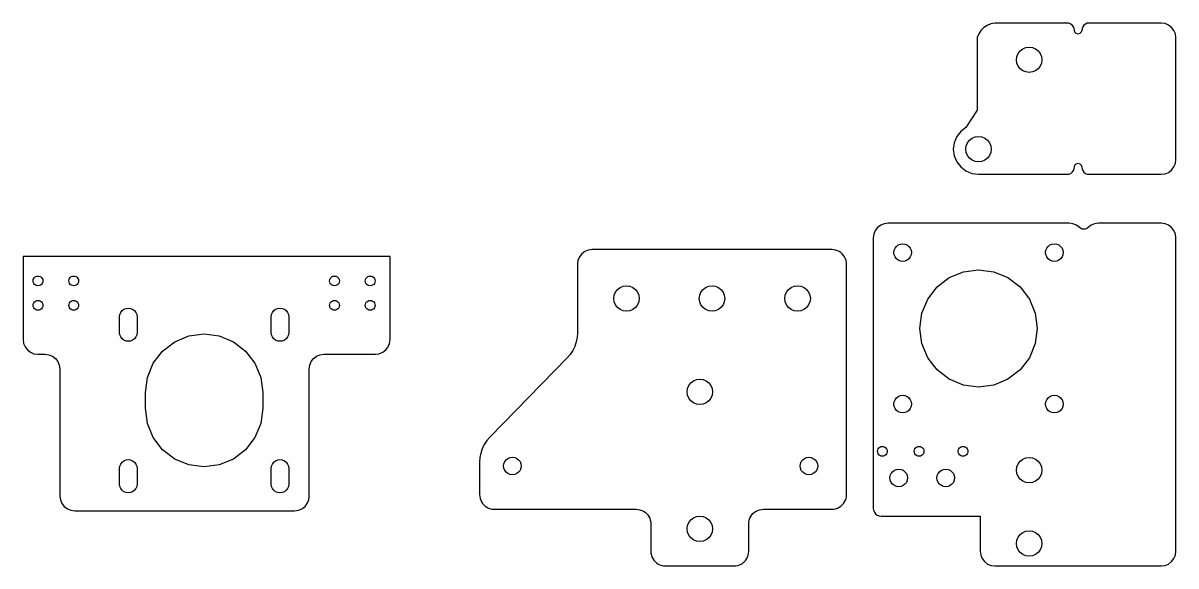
# Model space of a CAD drawing. Header units: metres. Extents: x 0 to 519, y 0 to 111.
# Drawn here: x 0 to 235.6, y 0 to 111 of the extents above; entities that cross this region are included whole.
import ezdxf

# ---------------------------------------------------------------- set-up
doc = ezdxf.new("R2010")
doc.units = ezdxf.units.M

msp = doc.modelspace()

# ---------------------------------------------------------------- linework, layer by layer
at = {"layer": 'Layer0'}
for points in [[(217.88, 80.1, 0), (232.63, 80.1, 0), (233.4, 80.2, 0), (234.13, 80.5, 0), (234.75, 80.98, 0), (235.23, 81.6, 0), (235.53, 82.32, 0), (235.63, 83.1, 0), (235.63, 108.04, 0), (235.53, 108.82, 0), (235.23, 109.54, 0), (234.75, 110.16, 0), (234.13, 110.64, 0), (233.4, 110.94, 0), (232.63, 111.04, 0), (217.88, 111.04, 0), (217.49, 110.99, 0), (217.13, 110.84, 0), (216.82, 110.6, 0), (216.58, 110.29, 0), (216.43, 109.93, 0), (216.38, 109.54, 0), (216.28, 109.17, 0), (216, 108.89, 0), (215.63, 108.79, 0), (215.25, 108.89, 0), (214.98, 109.17, 0), (214.88, 109.54, 0), (214.83, 109.93, 0), (214.68, 110.29, 0), (214.44, 110.6, 0), (214.13, 110.84, 0), (213.77, 110.99, 0), (213.38, 111.04, 0), (198.63, 111.04, 0), (197.82, 110.89, 0), (197.06, 110.57, 0), (196.37, 110.12, 0), (195.78, 109.55, 0), (195.32, 108.87, 0), (194.99, 108.11, 0), (194.99, 93.21, 0), (192.7, 89.7, 0), (191.64, 88.88, 0), (190.82, 87.82, 0), (190.31, 86.57, 0), (190.13, 85.24, 0), (190.31, 83.91, 0), (190.82, 82.67, 0), (191.64, 81.61, 0), (192.7, 80.79, 0), (193.94, 80.28, 0), (195.28, 80.1, 0), (213.38, 80.1, 0), (213.77, 80.15, 0), (214.13, 80.3, 0), (214.44, 80.54, 0), (214.68, 80.85, 0), (214.83, 81.21, 0), (214.88, 81.6, 0), (214.98, 81.98, 0), (215.25, 82.25, 0), (215.63, 82.35, 0), (216, 82.25, 0), (216.28, 81.98, 0), (216.38, 81.6, 0), (216.43, 81.21, 0), (216.58, 80.85, 0), (216.82, 80.54, 0), (217.13, 80.3, 0), (217.49, 80.15, 0), (217.88, 80.1, 0)], [(203.03, 103.54, 0), (203.12, 104.22, 0), (203.38, 104.84, 0), (203.79, 105.38, 0), (204.33, 105.8, 0), (204.95, 106.06, 0), (205.63, 106.14, 0), (206.3, 106.06, 0), (206.93, 105.8, 0), (207.47, 105.38, 0), (207.88, 104.84, 0), (208.14, 104.22, 0), (208.23, 103.54, 0), (208.14, 102.87, 0), (207.88, 102.24, 0), (207.47, 101.71, 0), (206.93, 101.29, 0), (206.3, 101.03, 0), (205.63, 100.94, 0), (204.95, 101.03, 0), (204.33, 101.29, 0), (203.79, 101.71, 0), (203.38, 102.24, 0), (203.12, 102.87, 0), (203.03, 103.54, 0)], [(195.95, 87.76, 0), (196.58, 87.5, 0), (197.11, 87.08, 0), (197.53, 86.54, 0), (197.79, 85.92, 0), (197.88, 85.24, 0), (197.79, 84.57, 0), (197.53, 83.94, 0), (197.11, 83.41, 0), (196.58, 82.99, 0), (195.95, 82.73, 0), (195.28, 82.64, 0), (194.6, 82.73, 0), (193.98, 82.99, 0), (193.44, 83.41, 0), (193.02, 83.94, 0), (192.76, 84.57, 0), (192.68, 85.24, 0), (192.76, 85.92, 0), (193.02, 86.54, 0), (193.44, 87.08, 0), (193.98, 87.5, 0), (194.6, 87.76, 0), (195.28, 87.84, 0), (195.95, 87.76, 0)], [(173.78, 67.1, 0), (173.78, 11.8, 0), (173.84, 11.39, 0), (174, 11, 0), (174.25, 10.67, 0), (174.58, 10.41, 0), (174.97, 10.25, 0), (175.38, 10.2, 0), (195.63, 10.2, 0), (195.63, 3, 0), (195.73, 2.22, 0), (196.03, 1.5, 0), (196.51, 0.88, 0), (197.13, 0.4, 0), (197.85, 0.1, 0), (198.63, 0, 0), (232.63, 0, 0), (233.4, 0.1, 0), (234.13, 0.4, 0), (234.75, 0.88, 0), (235.23, 1.5, 0), (235.53, 2.22, 0), (235.63, 3, 0), (235.63, 67.1, 0), (235.53, 67.88, 0), (235.23, 68.6, 0), (234.75, 69.22, 0), (234.13, 69.7, 0), (233.4, 70, 0), (232.63, 70.1, 0), (219.78, 70.1, 0), (219.01, 70, 0), (218.28, 69.7, 0), (217.66, 69.22, 0), (217.4, 69.02, 0), (217.1, 68.9, 0), (216.78, 68.86, 0), (216.46, 68.9, 0), (216.16, 69.02, 0), (215.9, 69.22, 0), (215.28, 69.7, 0), (214.56, 70, 0), (213.78, 70.1, 0), (176.78, 70.1, 0), (176.01, 70, 0), (175.28, 69.7, 0), (174.66, 69.22, 0), (174.18, 68.6, 0), (173.88, 67.88, 0), (173.78, 67.1, 0)], [(165.31, 64.7, 0), (116.31, 64.7, 0), (115.53, 64.6, 0), (114.81, 64.3, 0), (114.18, 63.82, 0), (113.71, 63.2, 0), (113.41, 62.48, 0), (113.31, 61.7, 0), (113.31, 47.7, 0), (113.24, 46.75, 0), (113.06, 45.82, 0), (112.76, 44.92, 0), (112.35, 44.07, 0), (111.83, 43.27, 0), (111.21, 42.55, 0), (95.4, 26.35, 0), (94.78, 25.63, 0), (94.26, 24.83, 0), (93.85, 23.98, 0), (93.55, 23.08, 0), (93.37, 22.15, 0), (93.31, 21.2, 0), (93.31, 14.6, 0), (93.33, 14.21, 0), (93.41, 13.82, 0), (93.53, 13.45, 0), (93.71, 13.1, 0), (93.93, 12.77, 0), (94.18, 12.48, 0), (94.48, 12.22, 0), (94.81, 12, 0), (95.16, 11.83, 0), (95.53, 11.7, 0), (95.91, 11.63, 0), (96.31, 11.6, 0), (125.31, 11.6, 0), (125.7, 11.57, 0), (126.08, 11.5, 0), (126.45, 11.37, 0), (126.81, 11.2, 0), (127.13, 10.98, 0), (127.43, 10.72, 0), (127.69, 10.43, 0), (127.9, 10.1, 0), (128.08, 9.75, 0), (128.2, 9.38, 0), (128.28, 8.99, 0), (128.31, 8.6, 0), (128.31, 3, 0), (128.33, 2.61, 0), (128.41, 2.22, 0), (128.53, 1.85, 0), (128.71, 1.5, 0), (128.93, 1.17, 0), (129.18, 0.88, 0), (129.48, 0.62, 0), (129.81, 0.4, 0), (130.16, 0.23, 0), (130.53, 0.1, 0), (130.91, 0.03, 0), (131.31, 0, 0), (145.31, 0, 0), (145.7, 0.03, 0), (146.08, 0.1, 0), (146.45, 0.23, 0), (146.81, 0.4, 0), (147.13, 0.62, 0), (147.43, 0.88, 0), (147.69, 1.17, 0), (147.9, 1.5, 0), (148.08, 1.85, 0), (148.2, 2.22, 0), (148.28, 2.61, 0), (148.31, 3, 0), (148.31, 8.6, 0), (148.33, 8.99, 0), (148.41, 9.38, 0), (148.53, 9.75, 0), (148.71, 10.1, 0), (148.93, 10.43, 0), (149.18, 10.72, 0), (149.48, 10.98, 0), (149.81, 11.2, 0), (150.16, 11.37, 0), (150.53, 11.5, 0), (150.91, 11.57, 0), (151.31, 11.6, 0), (165.31, 11.6, 0), (165.7, 11.63, 0), (166.08, 11.7, 0), (166.45, 11.83, 0), (166.81, 12, 0), (167.13, 12.22, 0), (167.43, 12.48, 0), (167.69, 12.77, 0), (167.9, 13.1, 0), (168.08, 13.45, 0), (168.2, 13.82, 0), (168.28, 14.21, 0), (168.31, 14.6, 0), (168.31, 34.84, 0), (168.31, 41.7, 0), (168.31, 44.7, 0), (168.31, 61.7, 0), (168.28, 62.09, 0), (168.2, 62.48, 0), (168.08, 62.85, 0), (167.9, 63.2, 0), (167.69, 63.53, 0), (167.43, 63.82, 0), (167.13, 64.08, 0), (166.81, 64.3, 0), (166.45, 64.47, 0), (166.08, 64.6, 0), (165.7, 64.67, 0), (165.31, 64.7, 0)], [(178.22, 63.2, 0), (178.04, 63.63, 0), (177.98, 64.1, 0), (178.04, 64.57, 0), (178.22, 65, 0), (178.51, 65.37, 0), (178.88, 65.66, 0), (179.32, 65.84, 0), (179.78, 65.9, 0), (180.25, 65.84, 0), (180.68, 65.66, 0), (181.05, 65.37, 0), (181.34, 65, 0), (181.52, 64.57, 0), (181.58, 64.1, 0), (181.52, 63.63, 0), (181.34, 63.2, 0), (181.05, 62.83, 0), (180.68, 62.54, 0), (180.25, 62.36, 0), (179.78, 62.3, 0), (179.32, 62.36, 0), (178.88, 62.54, 0), (178.51, 62.83, 0), (178.22, 63.2, 0)], [(209.88, 62.54, 0), (209.51, 62.83, 0), (209.22, 63.2, 0), (209.04, 63.63, 0), (208.98, 64.1, 0), (209.04, 64.57, 0), (209.22, 65, 0), (209.51, 65.37, 0), (209.88, 65.66, 0), (210.32, 65.84, 0), (210.78, 65.9, 0), (211.25, 65.84, 0), (211.68, 65.66, 0), (212.05, 65.37, 0), (212.34, 65, 0), (212.52, 64.57, 0), (212.58, 64.1, 0), (212.52, 63.63, 0), (212.34, 63.2, 0), (212.05, 62.83, 0), (211.68, 62.54, 0), (211.25, 62.36, 0), (210.78, 62.3, 0), (210.32, 62.36, 0), (209.88, 62.54, 0)], [(7.4, 41.08, 0), (7.5, 40.3, 0), (7.5, 14.3, 0), (7.62, 13.52, 0), (7.94, 12.8, 0), (8.42, 12.17, 0), (9.05, 11.7, 0), (9.79, 11.4, 0), (10.57, 11.3, 0), (55.5, 11.3, 0), (56.28, 11.4, 0), (57, 11.7, 0), (57.63, 12.18, 0), (58.1, 12.8, 0), (58.4, 13.52, 0), (58.5, 14.3, 0), (58.5, 40.3, 0), (58.61, 41.08, 0), (58.91, 41.8, 0), (59.38, 42.42, 0), (60, 42.9, 0), (60.73, 43.2, 0), (61.5, 43.3, 0), (72, 43.3, 0), (72.78, 43.4, 0), (73.5, 43.7, 0), (74.12, 44.18, 0), (74.6, 44.8, 0), (74.9, 45.52, 0), (75, 46.3, 0), (75, 63.3, 0), (46.76, 63.3, 0), (43.24, 63.3, 0), (0, 63.3, 0), (0, 46.3, 0), (0.1, 45.52, 0), (0.4, 44.8, 0), (0.88, 44.18, 0), (1.5, 43.7, 0), (2.22, 43.4, 0), (3, 43.3, 0), (4.5, 43.3, 0), (5.28, 43.2, 0), (6, 42.9, 0), (6.63, 42.42, 0), (7.1, 41.8, 0), (7.4, 41.08, 0)], [(2.55, 57.43, 0), (2.35, 57.59, 0), (2.19, 57.8, 0), (2.09, 58.04, 0), (2.05, 58.3, 0), (2.09, 58.56, 0), (2.19, 58.8, 0), (2.35, 59.01, 0), (2.55, 59.17, 0), (2.8, 59.27, 0), (3.05, 59.3, 0), (3.31, 59.27, 0), (3.55, 59.17, 0), (3.76, 59.01, 0), (3.92, 58.8, 0), (4.02, 58.56, 0), (4.05, 58.3, 0), (4.02, 58.04, 0), (3.92, 57.8, 0), (3.76, 57.59, 0), (3.55, 57.43, 0), (3.31, 57.33, 0), (3.05, 57.3, 0), (2.8, 57.33, 0), (2.55, 57.43, 0)], [(9.65, 57.59, 0), (9.49, 57.8, 0), (9.39, 58.04, 0), (9.35, 58.3, 0), (9.39, 58.56, 0), (9.49, 58.8, 0), (9.65, 59.01, 0), (9.85, 59.17, 0), (10.1, 59.27, 0), (10.35, 59.3, 0), (10.61, 59.27, 0), (10.85, 59.17, 0), (11.06, 59.01, 0), (11.22, 58.8, 0), (11.32, 58.56, 0), (11.35, 58.3, 0), (11.32, 58.04, 0), (11.22, 57.8, 0), (11.06, 57.59, 0), (10.85, 57.43, 0), (10.61, 57.33, 0), (10.35, 57.3, 0), (10.1, 57.33, 0), (9.85, 57.43, 0), (9.65, 57.59, 0)], [(64.52, 57.8, 0), (64.36, 57.59, 0), (64.15, 57.43, 0), (63.91, 57.33, 0), (63.65, 57.3, 0), (63.4, 57.33, 0), (63.15, 57.43, 0), (62.95, 57.59, 0), (62.79, 57.8, 0), (62.69, 58.04, 0), (62.65, 58.3, 0), (62.69, 58.56, 0), (62.79, 58.8, 0), (62.95, 59.01, 0), (63.15, 59.17, 0), (63.4, 59.27, 0), (63.65, 59.3, 0), (63.91, 59.27, 0), (64.15, 59.17, 0), (64.36, 59.01, 0), (64.52, 58.8, 0), (64.62, 58.56, 0), (64.65, 58.3, 0), (64.62, 58.04, 0), (64.52, 57.8, 0)], [(69.95, 58.3, 0), (69.99, 58.56, 0), (70.09, 58.8, 0), (70.25, 59.01, 0), (70.45, 59.17, 0), (70.7, 59.27, 0), (70.95, 59.3, 0), (71.21, 59.27, 0), (71.45, 59.17, 0), (71.66, 59.01, 0), (71.82, 58.8, 0), (71.92, 58.56, 0), (71.95, 58.3, 0), (71.92, 58.04, 0), (71.82, 57.8, 0), (71.66, 57.59, 0), (71.45, 57.43, 0), (71.21, 57.33, 0), (70.95, 57.3, 0), (70.7, 57.33, 0), (70.45, 57.43, 0), (70.25, 57.59, 0), (70.09, 57.8, 0), (69.99, 58.04, 0), (69.95, 58.3, 0)], [(195.28, 36.6, 0), (192.18, 37.01, 0), (189.28, 38.21, 0), (186.8, 40.11, 0), (184.89, 42.6, 0), (183.69, 45.49, 0), (183.28, 48.6, 0), (183.69, 51.71, 0), (184.89, 54.6, 0), (186.8, 57.09, 0), (189.28, 58.99, 0), (192.18, 60.19, 0), (195.28, 60.6, 0), (198.39, 60.19, 0), (201.28, 58.99, 0), (203.77, 57.09, 0), (205.67, 54.6, 0), (206.87, 51.71, 0), (207.28, 48.6, 0), (206.87, 45.49, 0), (205.67, 42.6, 0), (203.77, 40.11, 0), (201.28, 38.21, 0), (198.39, 37.01, 0), (195.28, 36.6, 0)], [(121.47, 52.86, 0), (121.05, 53.4, 0), (120.79, 54.03, 0), (120.71, 54.7, 0), (120.79, 55.37, 0), (121.05, 56, 0), (121.47, 56.54, 0), (122.01, 56.95, 0), (122.63, 57.21, 0), (123.31, 57.3, 0), (123.98, 57.21, 0), (124.61, 56.95, 0), (125.14, 56.54, 0), (125.56, 56, 0), (125.82, 55.37, 0), (125.91, 54.7, 0), (125.82, 54.03, 0), (125.56, 53.4, 0), (125.14, 52.86, 0), (124.61, 52.45, 0), (123.98, 52.19, 0), (123.31, 52.1, 0), (122.63, 52.19, 0), (122.01, 52.45, 0), (121.47, 52.86, 0)], [(143.32, 55.37, 0), (143.41, 54.7, 0), (143.32, 54.03, 0), (143.06, 53.4, 0), (142.64, 52.86, 0), (142.11, 52.45, 0), (141.48, 52.19, 0), (140.81, 52.1, 0), (140.13, 52.19, 0), (139.51, 52.45, 0), (138.97, 52.86, 0), (138.55, 53.4, 0), (138.29, 54.03, 0), (138.21, 54.7, 0), (138.29, 55.37, 0), (138.55, 56, 0), (138.97, 56.54, 0), (139.51, 56.95, 0), (140.13, 57.21, 0), (140.81, 57.3, 0), (141.48, 57.21, 0), (142.11, 56.95, 0), (142.64, 56.54, 0), (143.06, 56, 0), (143.32, 55.37, 0)], [(155.79, 54.03, 0), (155.71, 54.7, 0), (155.79, 55.37, 0), (156.05, 56, 0), (156.47, 56.54, 0), (157.01, 56.95, 0), (157.63, 57.21, 0), (158.31, 57.3, 0), (158.98, 57.21, 0), (159.61, 56.95, 0), (160.14, 56.54, 0), (160.56, 56, 0), (160.82, 55.37, 0), (160.91, 54.7, 0), (160.82, 54.03, 0), (160.56, 53.4, 0), (160.14, 52.86, 0), (159.61, 52.45, 0), (158.98, 52.19, 0), (158.31, 52.1, 0), (157.63, 52.19, 0), (157.01, 52.45, 0), (156.47, 52.86, 0), (156.05, 53.4, 0), (155.79, 54.03, 0)], [(3.31, 52.33, 0), (3.05, 52.3, 0), (2.8, 52.33, 0), (2.55, 52.43, 0), (2.35, 52.59, 0), (2.19, 52.8, 0), (2.09, 53.04, 0), (2.05, 53.3, 0), (2.09, 53.56, 0), (2.19, 53.8, 0), (2.35, 54.01, 0), (2.55, 54.17, 0), (2.8, 54.27, 0), (3.05, 54.3, 0), (3.31, 54.27, 0), (3.55, 54.17, 0), (3.76, 54.01, 0), (3.92, 53.8, 0), (4.02, 53.56, 0), (4.05, 53.3, 0), (4.02, 53.04, 0), (3.92, 52.8, 0), (3.76, 52.59, 0), (3.55, 52.43, 0), (3.31, 52.33, 0)], [(10.85, 52.43, 0), (10.61, 52.33, 0), (10.35, 52.3, 0), (10.1, 52.33, 0), (9.85, 52.43, 0), (9.65, 52.59, 0), (9.49, 52.8, 0), (9.39, 53.04, 0), (9.35, 53.3, 0), (9.39, 53.56, 0), (9.49, 53.8, 0), (9.65, 54.01, 0), (9.85, 54.17, 0), (10.1, 54.27, 0), (10.35, 54.3, 0), (10.61, 54.27, 0), (10.85, 54.17, 0), (11.06, 54.01, 0), (11.22, 53.8, 0), (11.32, 53.56, 0), (11.35, 53.3, 0), (11.32, 53.04, 0), (11.22, 52.8, 0), (11.06, 52.59, 0), (10.85, 52.43, 0)], [(64.52, 53.8, 0), (64.62, 53.56, 0), (64.65, 53.3, 0), (64.62, 53.04, 0), (64.52, 52.8, 0), (64.36, 52.59, 0), (64.15, 52.43, 0), (63.91, 52.33, 0), (63.65, 52.3, 0), (63.4, 52.33, 0), (63.15, 52.43, 0), (62.95, 52.59, 0), (62.79, 52.8, 0), (62.69, 53.04, 0), (62.65, 53.3, 0), (62.69, 53.56, 0), (62.79, 53.8, 0), (62.95, 54.01, 0), (63.15, 54.17, 0), (63.4, 54.27, 0), (63.65, 54.3, 0), (63.91, 54.27, 0), (64.15, 54.17, 0), (64.36, 54.01, 0), (64.52, 53.8, 0)], [(69.95, 53.3, 0), (69.99, 53.56, 0), (70.09, 53.8, 0), (70.25, 54.01, 0), (70.45, 54.17, 0), (70.7, 54.27, 0), (70.95, 54.3, 0), (71.21, 54.27, 0), (71.45, 54.17, 0), (71.66, 54.01, 0), (71.82, 53.8, 0), (71.92, 53.56, 0), (71.95, 53.3, 0), (71.92, 53.04, 0), (71.82, 52.8, 0), (71.66, 52.59, 0), (71.45, 52.43, 0), (71.21, 52.33, 0), (70.95, 52.3, 0), (70.7, 52.33, 0), (70.45, 52.43, 0), (70.25, 52.59, 0), (70.09, 52.8, 0), (69.99, 53.04, 0), (69.95, 53.3, 0)], [(23.24, 51.41, 0), (23.3, 50.95, 0), (23.3, 47.75, 0), (23.24, 47.28, 0), (23.06, 46.85, 0), (22.78, 46.47, 0), (22.4, 46.19, 0), (21.97, 46.01, 0), (21.5, 45.95, 0), (21.04, 46.01, 0), (20.6, 46.19, 0), (20.23, 46.47, 0), (19.95, 46.85, 0), (19.77, 47.28, 0), (19.7, 47.75, 0), (19.7, 50.95, 0), (19.77, 51.41, 0), (19.95, 51.85, 0), (20.23, 52.22, 0), (20.6, 52.5, 0), (21.04, 52.68, 0), (21.5, 52.75, 0), (21.97, 52.68, 0), (22.4, 52.5, 0), (22.78, 52.22, 0), (23.06, 51.85, 0), (23.24, 51.41, 0)], [(54.24, 51.41, 0), (54.3, 50.95, 0), (54.3, 47.75, 0), (54.24, 47.28, 0), (54.06, 46.85, 0), (53.78, 46.47, 0), (53.4, 46.19, 0), (52.97, 46.01, 0), (52.5, 45.95, 0), (52.04, 46.01, 0), (51.6, 46.19, 0), (51.23, 46.47, 0), (50.95, 46.85, 0), (50.77, 47.28, 0), (50.7, 47.75, 0), (50.7, 50.95, 0), (50.77, 51.41, 0), (50.95, 51.85, 0), (51.23, 52.22, 0), (51.6, 52.5, 0), (52.04, 52.68, 0), (52.5, 52.75, 0), (52.97, 52.68, 0), (53.4, 52.5, 0), (53.78, 52.22, 0), (54.06, 51.85, 0), (54.24, 51.41, 0)], [(48.6, 38.55, 0), (49, 35.45, 0), (49, 32.25, 0), (48.6, 29.14, 0), (47.4, 26.25, 0), (45.49, 23.76, 0), (43, 21.85, 0), (40.11, 20.65, 0), (37, 20.25, 0), (33.9, 20.65, 0), (31, 21.85, 0), (28.52, 23.76, 0), (26.61, 26.25, 0), (25.41, 29.14, 0), (25, 32.25, 0), (25, 35.45, 0), (25.41, 38.55, 0), (26.61, 41.45, 0), (28.52, 43.93, 0), (31, 45.84, 0), (33.9, 47.04, 0), (37, 47.45, 0), (40.11, 47.04, 0), (43, 45.84, 0), (45.49, 43.93, 0), (47.4, 41.45, 0), (48.6, 38.55, 0)], [(135.79, 34.93, 0), (135.71, 35.6, 0), (135.79, 36.27, 0), (136.05, 36.9, 0), (136.47, 37.44, 0), (137.01, 37.85, 0), (137.63, 38.11, 0), (138.31, 38.2, 0), (138.98, 38.11, 0), (139.61, 37.85, 0), (140.14, 37.44, 0), (140.56, 36.9, 0), (140.82, 36.27, 0), (140.91, 35.6, 0), (140.82, 34.93, 0), (140.56, 34.3, 0), (140.14, 33.76, 0), (139.61, 33.35, 0), (138.98, 33.09, 0), (138.31, 33, 0), (137.63, 33.09, 0), (137.01, 33.35, 0), (136.47, 33.76, 0), (136.05, 34.3, 0), (135.79, 34.93, 0)], [(178.22, 32.2, 0), (178.04, 32.63, 0), (177.98, 33.1, 0), (178.04, 33.57, 0), (178.22, 34, 0), (178.51, 34.37, 0), (178.88, 34.66, 0), (179.32, 34.84, 0), (179.78, 34.9, 0), (180.25, 34.84, 0), (180.68, 34.66, 0), (181.05, 34.37, 0), (181.34, 34, 0), (181.52, 33.57, 0), (181.58, 33.1, 0), (181.52, 32.63, 0), (181.34, 32.2, 0), (181.05, 31.83, 0), (180.68, 31.54, 0), (180.25, 31.36, 0), (179.78, 31.3, 0), (179.32, 31.36, 0), (178.88, 31.54, 0), (178.51, 31.83, 0), (178.22, 32.2, 0)], [(212.58, 33.1, 0), (212.52, 32.63, 0), (212.34, 32.2, 0), (212.05, 31.83, 0), (211.68, 31.54, 0), (211.25, 31.36, 0), (210.78, 31.3, 0), (210.32, 31.36, 0), (209.88, 31.54, 0), (209.51, 31.83, 0), (209.22, 32.2, 0), (209.04, 32.63, 0), (208.98, 33.1, 0), (209.04, 33.57, 0), (209.22, 34, 0), (209.51, 34.37, 0), (209.88, 34.66, 0), (210.32, 34.84, 0), (210.78, 34.9, 0), (211.25, 34.84, 0), (211.68, 34.66, 0), (212.05, 34.37, 0), (212.34, 34, 0), (212.52, 33.57, 0), (212.58, 33.1, 0)], [(176.13, 22.57, 0), (175.89, 22.47, 0), (175.63, 22.43, 0), (175.37, 22.47, 0), (175.13, 22.57, 0), (174.92, 22.73, 0), (174.77, 22.93, 0), (174.67, 23.18, 0), (174.63, 23.43, 0), (174.67, 23.69, 0), (174.77, 23.93, 0), (174.92, 24.14, 0), (175.13, 24.3, 0), (175.37, 24.4, 0), (175.63, 24.43, 0), (175.89, 24.4, 0), (176.13, 24.3, 0), (176.34, 24.14, 0), (176.5, 23.93, 0), (176.6, 23.69, 0), (176.63, 23.43, 0), (176.6, 23.18, 0), (176.5, 22.93, 0), (176.34, 22.73, 0), (176.13, 22.57, 0)], [(183.13, 24.43, 0), (183.39, 24.4, 0), (183.63, 24.3, 0), (183.84, 24.14, 0), (184, 23.93, 0), (184.1, 23.69, 0), (184.13, 23.43, 0), (184.1, 23.18, 0), (184, 22.93, 0), (183.84, 22.73, 0), (183.63, 22.57, 0), (183.39, 22.47, 0), (183.13, 22.43, 0), (182.87, 22.47, 0), (182.63, 22.57, 0), (182.42, 22.73, 0), (182.27, 22.93, 0), (182.17, 23.18, 0), (182.13, 23.43, 0), (182.17, 23.69, 0), (182.27, 23.93, 0), (182.42, 24.14, 0), (182.63, 24.3, 0), (182.87, 24.4, 0), (183.13, 24.43, 0)], [(191.39, 24.14, 0), (191.6, 24.3, 0), (191.84, 24.4, 0), (192.1, 24.43, 0), (192.36, 24.4, 0), (192.6, 24.3, 0), (192.81, 24.14, 0), (192.97, 23.93, 0), (193.07, 23.69, 0), (193.1, 23.43, 0), (193.07, 23.18, 0), (192.97, 22.93, 0), (192.81, 22.73, 0), (192.6, 22.57, 0), (192.36, 22.47, 0), (192.1, 22.43, 0), (191.84, 22.47, 0), (191.6, 22.57, 0), (191.39, 22.73, 0), (191.23, 22.93, 0), (191.13, 23.18, 0), (191.1, 23.43, 0), (191.13, 23.69, 0), (191.23, 23.93, 0), (191.39, 24.14, 0)], [(23.24, 20.41, 0), (23.3, 19.95, 0), (23.3, 16.75, 0), (23.24, 16.28, 0), (23.06, 15.85, 0), (22.78, 15.47, 0), (22.4, 15.19, 0), (21.97, 15.01, 0), (21.5, 14.95, 0), (21.04, 15.01, 0), (20.6, 15.19, 0), (20.23, 15.47, 0), (19.95, 15.85, 0), (19.77, 16.28, 0), (19.7, 16.75, 0), (19.7, 19.95, 0), (19.77, 20.41, 0), (19.95, 20.85, 0), (20.23, 21.22, 0), (20.6, 21.5, 0), (21.04, 21.68, 0), (21.5, 21.75, 0), (21.97, 21.68, 0), (22.4, 21.5, 0), (22.78, 21.22, 0), (23.06, 20.85, 0), (23.24, 20.41, 0)], [(54.24, 20.41, 0), (54.3, 19.95, 0), (54.3, 16.75, 0), (54.24, 16.28, 0), (54.06, 15.85, 0), (53.78, 15.47, 0), (53.4, 15.19, 0), (52.97, 15.01, 0), (52.5, 14.95, 0), (52.04, 15.01, 0), (51.6, 15.19, 0), (51.23, 15.47, 0), (50.95, 15.85, 0), (50.77, 16.28, 0), (50.7, 16.75, 0), (50.7, 19.95, 0), (50.77, 20.41, 0), (50.95, 20.85, 0), (51.23, 21.22, 0), (51.6, 21.5, 0), (52.04, 21.68, 0), (52.5, 21.75, 0), (52.97, 21.68, 0), (53.4, 21.5, 0), (53.78, 21.22, 0), (54.06, 20.85, 0), (54.24, 20.41, 0)], [(101.75, 20.92, 0), (101.81, 20.45, 0), (101.75, 19.98, 0), (101.57, 19.55, 0), (101.28, 19.18, 0), (100.91, 18.89, 0), (100.48, 18.71, 0), (100.01, 18.65, 0), (99.54, 18.71, 0), (99.11, 18.89, 0), (98.74, 19.18, 0), (98.45, 19.55, 0), (98.27, 19.98, 0), (98.21, 20.45, 0), (98.27, 20.92, 0), (98.45, 21.35, 0), (98.74, 21.72, 0), (99.11, 22.01, 0), (99.54, 22.19, 0), (100.01, 22.25, 0), (100.48, 22.19, 0), (100.91, 22.01, 0), (101.28, 21.72, 0), (101.57, 21.35, 0), (101.75, 20.92, 0)], [(161.08, 22.19, 0), (161.51, 22.01, 0), (161.88, 21.72, 0), (162.17, 21.35, 0), (162.35, 20.92, 0), (162.41, 20.45, 0), (162.35, 19.98, 0), (162.17, 19.55, 0), (161.88, 19.18, 0), (161.51, 18.89, 0), (161.08, 18.71, 0), (160.61, 18.65, 0), (160.14, 18.71, 0), (159.71, 18.89, 0), (159.34, 19.18, 0), (159.05, 19.55, 0), (158.87, 19.98, 0), (158.81, 20.45, 0), (158.87, 20.92, 0), (159.05, 21.35, 0), (159.34, 21.72, 0), (159.71, 22.01, 0), (160.14, 22.19, 0), (160.61, 22.25, 0), (161.08, 22.19, 0)], [(208.23, 19.6, 0), (208.14, 18.93, 0), (207.88, 18.3, 0), (207.47, 17.76, 0), (206.93, 17.35, 0), (206.3, 17.09, 0), (205.63, 17, 0), (204.95, 17.09, 0), (204.33, 17.35, 0), (203.79, 17.76, 0), (203.38, 18.3, 0), (203.12, 18.93, 0), (203.03, 19.6, 0), (203.12, 20.27, 0), (203.38, 20.9, 0), (203.79, 21.44, 0), (204.33, 21.85, 0), (204.95, 22.11, 0), (205.63, 22.2, 0), (206.3, 22.11, 0), (206.93, 21.85, 0), (207.47, 21.44, 0), (207.88, 20.9, 0), (208.14, 20.27, 0), (208.23, 19.6, 0)], [(178.52, 16.26, 0), (178.08, 16.44, 0), (177.71, 16.73, 0), (177.42, 17.1, 0), (177.24, 17.53, 0), (177.18, 18, 0), (177.24, 18.47, 0), (177.42, 18.9, 0), (177.71, 19.27, 0), (178.08, 19.56, 0), (178.52, 19.74, 0), (178.98, 19.8, 0), (179.45, 19.74, 0), (179.88, 19.56, 0), (180.25, 19.27, 0), (180.54, 18.9, 0), (180.72, 18.47, 0), (180.78, 18, 0), (180.72, 17.53, 0), (180.54, 17.1, 0), (180.25, 16.73, 0), (179.88, 16.44, 0), (179.45, 16.26, 0), (178.98, 16.2, 0), (178.52, 16.26, 0)], [(187.68, 19.56, 0), (188.12, 19.74, 0), (188.58, 19.8, 0), (189.05, 19.74, 0), (189.48, 19.56, 0), (189.85, 19.27, 0), (190.14, 18.9, 0), (190.32, 18.47, 0), (190.38, 18, 0), (190.32, 17.53, 0), (190.14, 17.1, 0), (189.85, 16.73, 0), (189.48, 16.44, 0), (189.05, 16.26, 0), (188.58, 16.2, 0), (188.12, 16.26, 0), (187.68, 16.44, 0), (187.31, 16.73, 0), (187.02, 17.1, 0), (186.84, 17.53, 0), (186.78, 18, 0), (186.84, 18.47, 0), (187.02, 18.9, 0), (187.31, 19.27, 0), (187.68, 19.56, 0)], [(136.05, 6.3, 0), (135.79, 6.93, 0), (135.71, 7.6, 0), (135.79, 8.27, 0), (136.05, 8.9, 0), (136.47, 9.44, 0), (137.01, 9.85, 0), (137.63, 10.11, 0), (138.31, 10.2, 0), (138.98, 10.11, 0), (139.61, 9.85, 0), (140.14, 9.44, 0), (140.56, 8.9, 0), (140.82, 8.27, 0), (140.91, 7.6, 0), (140.82, 6.93, 0), (140.56, 6.3, 0), (140.14, 5.76, 0), (139.61, 5.35, 0), (138.98, 5.09, 0), (138.31, 5, 0), (137.63, 5.09, 0), (137.01, 5.35, 0), (136.47, 5.76, 0), (136.05, 6.3, 0)], [(204.95, 2.09, 0), (204.33, 2.35, 0), (203.79, 2.76, 0), (203.38, 3.3, 0), (203.12, 3.93, 0), (203.03, 4.6, 0), (203.12, 5.27, 0), (203.38, 5.9, 0), (203.79, 6.44, 0), (204.33, 6.85, 0), (204.95, 7.11, 0), (205.63, 7.2, 0), (206.3, 7.11, 0), (206.93, 6.85, 0), (207.47, 6.44, 0), (207.88, 5.9, 0), (208.14, 5.27, 0), (208.23, 4.6, 0), (208.14, 3.93, 0), (207.88, 3.3, 0), (207.47, 2.76, 0), (206.93, 2.35, 0), (206.3, 2.09, 0), (205.63, 2, 0), (204.95, 2.09, 0)]]:
    msp.add_polyline3d(points, dxfattribs=at)

doc.saveas('drawing.dxf')
